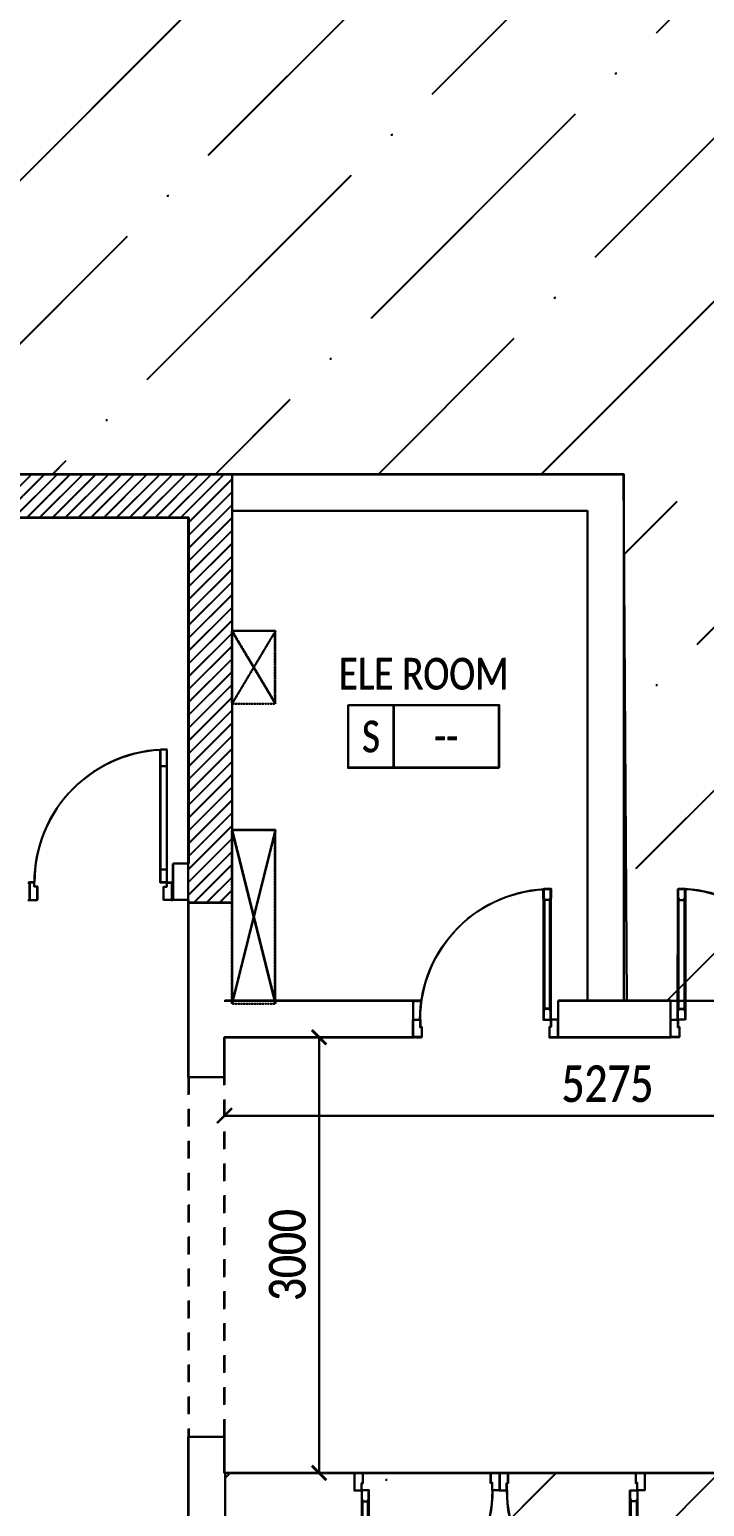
# Model space of a CAD drawing. Header units: inches. Extents: x 4821 to 127877, y 58012 to 433683.
# Drawn here: x 35861 to 40512, y 82297 to 92464 of the extents above; entities that cross this region are included whole.
import ezdxf
from ezdxf.enums import TextEntityAlignment as Align

# ---------------------------------------------------------------- set-up
doc = ezdxf.new("R2010")
doc.units = ezdxf.units.IN
doc.header["$MEASUREMENT"] = 0
for name, pattern in [('A-001 Layout$0$HIDDEN', [0.375, 0.25, -0.125]), ('DLINE', [0.55, 0.3, -0.25]), ('ducT FIRST$0$New Plans (8)$0$HIDDEN', [0.375, 0.25, -0.125])]:
    doc.linetypes.add(name, pattern=pattern)
for name, color, linetype in [('A-001 Layout$0$A-FLOR-OVHD', 8, 'A-001 Layout$0$HIDDEN'), ('A-ANNO-DIMS', 90, 'Continuous'), ('A-ANNO-ROOM', 130, 'Continuous'), ('A-DOOR', 170, 'Continuous'), ('A-FLOR-OVHD', 21, 'DLINE'), ('A-WAL-CMU', 7, 'Continuous'), ('A-WALL', 53, 'Continuous'), ('COL FISRT$0$COL GROUND$0$Cloums$0$A-COL-HAT', 8, 'Continuous'), ('COL FISRT$0$COL GROUND$0$Cloums$0$A-COL-RFC', 210, 'Continuous'), ('ducT FIRST$0$New Plans (8)$0$A-FLOR-OVHD', 8, 'ducT FIRST$0$New Plans (8)$0$HIDDEN')]:
    doc.layers.add(name, color=color, linetype=linetype)
doc.styles.add('T25-100', font='calibri.ttf', dxfattribs={"width": 0.8, "height": 250})
doc.styles.add('T25-200', font='calibri.ttf', dxfattribs={"width": 0.8, "height": 500})
doc.styles.add('T25-25', font='calibri.ttf', dxfattribs={"width": 0.8, "height": 62.5})
doc.dimstyles.new('D100', dxfattribs={"dimtxt": 250, "dimasz": 100, "dimexe": 0.18, "dimexo": 0.0625, "dimgap": 90, "dimtad": 1, "dimdec": 0, "dimrnd": 5, "dimzin": 9, "dimdsep": 46, "dimtxsty": 'T25-100', "dimblk": 'ARCHTICK', "dimcen": 90, "dimse1": 1, "dimse2": 1, "dimclrd": 256, "dimclre": 90, "dimclrt": 7, "dimazin": 0, "dimtfac": 200, "dimtdec": 0, "dimtofl": 0, "dimtmove": 2, "dimatfit": 3, "dimldrblk": 'DOT', "dimfxl": 1, "dimtolj": 1, "dimarcsym": 0})

# ---------------------------------------------------------------- blocks, each defined once
blk = doc.blocks.new('A$C6547055E')
for p, q in [((-547, 491), (-557, 491)), ((-547, 371), (-547, 491)), ((-547, 491), (-492, 491)), ((-492, 491), (-492, 399)), ((378, 491), (378, 399)), ((433, 491), (378, 491)), ((433, 371), (433, 491)), ((443, 491), (433, 491)), ((-547, 371), (-557, 371)), ((-514, 371), (-547, 371)), ((-514, 399), (-514, 371)), ((-492, 399), (-514, 399)), ((-514, 371), (-470, 371)), ((-514, 371), (-514, -543)), ((-470, 371), (-470, -543)), ((378, 399), (400, 399)), ((400, 399), (400, 371)), ((400, 371), (433, 371)), ((443, 371), (433, 371)), ((-514, 283), (-470, 283)), ((-514, -429), (-470, -429)), ((-514, -543), (-470, -543))]:
    blk.add_line(p, q)
blk.add_arc((-514, 371), 914, 270, 0)
blk = doc.blocks.new('COL FISRT')
at = {"layer": 'COL FISRT$0$COL GROUND$0$Cloums$0$A-COL-HAT'}
h = blk.add_hatch(dxfattribs=at)
h.set_pattern_fill('ANSI31', color=256, scale=500)
h.set_pattern_definition([(45, (1133291.507, -1550303.88), (-44.19417, 44.19417), [])])
h.paths.add_polyline_path([(1146278, -1522172), (1146278, -1520122), (1142478, -1520122), (1142478, -1522172), (1142178, -1522172), (1142178, -1522166), (1142180, -1517122), (1149728, -1517122), (1149728, -1520072), (1149428, -1520072), (1149428, -1517422), (1142480, -1517422), (1142478, -1519822), (1146578, -1519822), (1146578, -1522172)])
at = {"layer": 'COL FISRT$0$COL GROUND$0$Cloums$0$A-COL-RFC', "linetype": 'Continuous', "elevation": 0}
blk.add_lwpolyline([(1142178, -1522172), (1142178, -1517122), (1142472, -1517122), (1149728, -1517122), (1149728, -1520072), (1149428, -1520072), (1149428, -1517422), (1142478, -1517422), (1142478, -1519822), (1146578, -1519822), (1146578, -1522172), (1146278, -1522172), (1146278, -1520122), (1142478, -1520122), (1142478, -1522172), (1142178, -1522172)], dxfattribs=at)
blk = doc.blocks.new('*U100')
for p, q in [((-95, -825), (-95, -72)), ((-55, -72), (-55, -825))]:
    blk.add_line(p, q)
for points in [[(-1000, 120), (-1000, 0), (-950, 0), (-950, 50), (-940, 50), (-940, 120)], [(0, 120), (0, 0), (-50, 0), (-50, 50), (-60, 50), (-60, 120)], [(-50, 0), (-50, -64), (-55, -64), (-55, -75), (-95, -75), (-95, -64), (-100, -64), (-100, 0)], [(-50, -900), (-50, -836), (-55, -836), (-55, -825), (-95, -825), (-95, -836), (-100, -836), (-100, -900)]]:
    blk.add_lwpolyline(points, close=True)
blk.add_lwpolyline([(-100, -900), (-100, 0), (-50, 0), (-50, -900), (-100, -900)])
blk.add_arc((-50, 0), 900, 180, 270)
blk = doc.blocks.new('duct gr')
at = {"layer": 'ducT FIRST$0$New Plans (8)$0$A-FLOR-OVHD'}
for points in [[(1150050, -1613410), (1149751, -1613410), (1149751, -1613910), (1150050, -1613910)], [(1150050, -1614780), (1149751, -1614780), (1149751, -1615975), (1150050, -1615975)]]:
    blk.add_lwpolyline(points, close=True, dxfattribs=at)
for points in [[(1149751, -1613410), (1150050, -1613910)], [(1150050, -1613410), (1149751, -1613910)], [(1150050, -1614780), (1149751, -1615975)], [(1149751, -1614780), (1150050, -1615975)]]:
    blk.add_lwpolyline(points, dxfattribs=at)
blk = doc.blocks.new('*U9')
blk.add_lwpolyline([(-600, 250), (600, 250), (600, -250), (-600, -250)], close=True)
blk.add_lwpolyline([(-240, 250), (-240, -250)])
at = {"style": 'T25-25', "width": 0.8}
for tag, p in [('Room_Name', (0, 500)), ('FLOOR-LEVEL', (-420, 0)), ('ROOM_ID', (180, 0))]:
    blk.add_attdef(tag, text='', height=250, dxfattribs=at).set_placement(p, align=Align.MIDDLE_CENTER)
blk = doc.blocks.new('_ArchTick')
at = {"color": 0, "linetype": 'ByBlock', "const_width": 0.15}
blk.add_lwpolyline([(-0.5, -0.5), (0.5, 0.5)], dxfattribs=at)
blk = doc.blocks.new('*D186')
at = {"layer": 'A-ANNO-DIMS', "lineweight": -2, "transparency": 16777216}
blk.add_line((49409, 82279), (49409, 69278), dxfattribs=at)
at = {"layer": 'Defpoints', "color": 0, "transparency": 16777216}
for p in [(38709, 82279, 0), (38774, 69278, 0), (49409, 69278)]:
    blk.add_point(p, dxfattribs=at)
at = {"layer": 'A-ANNO-DIMS', "lineweight": -2, "transparency": 16777216, "xscale": 100, "yscale": 100, "zscale": 100}
for p, rotation in [((49409, 82279), 90), ((49409, 69278), 270)]:
    blk.add_blockref('_ArchTick', p, dxfattribs=dict(at, rotation=rotation))
at = {"layer": 'A-ANNO-DIMS', "color": 7, "transparency": 16777216, "insert": (49063, 75778), "char_height": 500, "attachment_point": 5, "rotation": 90, "style": 'T25-200'}
blk.add_mtext('\\A1;13000', dxfattribs=at)
blk = doc.blocks.new('_Dot')
at = {"lineweight": -2}
blk.add_line((-0.5, 0), (-1, 0), dxfattribs=at)
at = {"const_width": 0.5}
blk.add_lwpolyline([(-0.25, 0, 1), (0.25, 0, 1)], format="xyb", close=True, dxfattribs=at)
blk = doc.blocks.new('*D190')
at = {"layer": 'A-ANNO-DIMS', "lineweight": -2, "transparency": 16777216}
blk.add_line((37207, 84989), (42482, 84989), dxfattribs=at)
at = {"layer": 'Defpoints', "color": 0, "transparency": 16777216}
for p in [(42482, 84989), (37207, 84330, 0), (42482, 84330, 0)]:
    blk.add_point(p, dxfattribs=at)
at = {"layer": 'A-ANNO-DIMS', "lineweight": -2, "transparency": 16777216, "xscale": 100, "yscale": 100, "zscale": 100, "rotation": 180}
blk.add_blockref('_ArchTick', (37207, 84989), dxfattribs=at)
at = {"layer": 'A-ANNO-DIMS', "lineweight": -2, "transparency": 16777216, "xscale": 100, "yscale": 100, "zscale": 100}
blk.add_blockref('_ArchTick', (42482, 84989), dxfattribs=at)
at = {"layer": 'A-ANNO-DIMS', "color": 7, "transparency": 16777216, "insert": (39845, 85207), "char_height": 250, "attachment_point": 5, "style": 'T25-100'}
blk.add_mtext('\\A1;5275', dxfattribs=at)
blk = doc.blocks.new('*D191')
at = {"layer": 'A-ANNO-DIMS', "lineweight": -2, "transparency": 16777216}
blk.add_line((37858, 85529), (37858, 82529), dxfattribs=at)
at = {"layer": 'Defpoints', "color": 0, "transparency": 16777216}
for p in [(40120, 85529), (37858, 82529), (40029, 82529, 0)]:
    blk.add_point(p, dxfattribs=at)
at = {"layer": 'A-ANNO-DIMS', "lineweight": -2, "transparency": 16777216, "xscale": 100, "yscale": 100, "zscale": 100}
for p, rotation in [((37858, 85529), 90), ((37858, 82529), 270)]:
    blk.add_blockref('_ArchTick', p, dxfattribs=dict(at, rotation=rotation))
at = {"layer": 'A-ANNO-DIMS', "color": 7, "transparency": 16777216, "insert": (37640, 84029), "char_height": 250, "attachment_point": 5, "rotation": 90, "style": 'T25-100'}
blk.add_mtext('\\A1;3000', dxfattribs=at)
blk = doc.blocks.new('*D341')
at = {"layer": 'A-ANNO-DIMS', "lineweight": -2, "transparency": 16777216}
blk.add_line((49406, 82276), (49406, 69275), dxfattribs=at)
at = {"layer": 'Defpoints', "color": 0, "transparency": 16777216}
for p in [(38705, 82276, 0), (38770, 69275, 0), (49406, 69275)]:
    blk.add_point(p, dxfattribs=at)
at = {"layer": 'A-ANNO-DIMS', "lineweight": -2, "transparency": 16777216, "xscale": 100, "yscale": 100, "zscale": 100}
for p, rotation in [((49406, 82276), 90), ((49406, 69275), 270)]:
    blk.add_blockref('_ArchTick', p, dxfattribs=dict(at, rotation=rotation))
at = {"layer": 'A-ANNO-DIMS', "color": 7, "transparency": 16777216, "insert": (49060, 75775), "char_height": 500, "attachment_point": 5, "rotation": 90, "style": 'T25-200'}
blk.add_mtext('\\A1;13000', dxfattribs=at)
blk = doc.blocks.new('*D345')
at = {"layer": 'A-ANNO-DIMS', "lineweight": -2, "transparency": 16777216}
blk.add_line((37203, 84986), (42479, 84986), dxfattribs=at)
at = {"layer": 'Defpoints', "color": 0, "transparency": 16777216}
for p in [(42479, 84986), (37203, 84327, 0), (42479, 84327, 0)]:
    blk.add_point(p, dxfattribs=at)
at = {"layer": 'A-ANNO-DIMS', "lineweight": -2, "transparency": 16777216, "xscale": 100, "yscale": 100, "zscale": 100, "rotation": 180}
blk.add_blockref('_ArchTick', (37203, 84986), dxfattribs=at)
at = {"layer": 'A-ANNO-DIMS', "lineweight": -2, "transparency": 16777216, "xscale": 100, "yscale": 100, "zscale": 100}
blk.add_blockref('_ArchTick', (42479, 84986), dxfattribs=at)
at = {"layer": 'A-ANNO-DIMS', "color": 7, "transparency": 16777216, "insert": (39841, 85204), "char_height": 250, "attachment_point": 5, "style": 'T25-100'}
blk.add_mtext('\\A1;5275', dxfattribs=at)
blk = doc.blocks.new('*D346')
at = {"layer": 'A-ANNO-DIMS', "lineweight": -2, "transparency": 16777216}
blk.add_line((37855, 85526), (37855, 82526), dxfattribs=at)
at = {"layer": 'Defpoints', "color": 0, "transparency": 16777216}
for p in [(40117, 85526), (37855, 82526), (40025, 82526, 0)]:
    blk.add_point(p, dxfattribs=at)
at = {"layer": 'A-ANNO-DIMS', "lineweight": -2, "transparency": 16777216, "xscale": 100, "yscale": 100, "zscale": 100}
for p, rotation in [((37855, 85526), 90), ((37855, 82526), 270)]:
    blk.add_blockref('_ArchTick', p, dxfattribs=dict(at, rotation=rotation))
at = {"layer": 'A-ANNO-DIMS', "color": 7, "transparency": 16777216, "insert": (37637, 84026), "char_height": 250, "attachment_point": 5, "rotation": 90, "style": 'T25-100'}
blk.add_mtext('\\A1;3000', dxfattribs=at)

msp = doc.modelspace()

# ---------------------------------------------------------------- hatches: boundary and pattern name
at = {"layer": 'A-WALL'}
h = msp.add_hatch(dxfattribs=at)
h.set_pattern_fill('ANSI36', color=1, scale=250)
h.set_pattern_definition([(45, (-1055552.45, -59242.15), (420.9495, 1543.4815), [1984.375, -396.875, 0, -396.875])])
h.paths.add_polyline_path([(58653.6, 99395.9), (34429.9, 99395.9), (34429.9, 89400.9), (39953.9, 89400.9), (39977.1, 85775.9), (42729.5, 85774.2), (42729.8, 82526), (58653.6, 82525.9), (58653.6, 85525.9), (58665.2, 85525.9), (58642, 89400.9), (58653.6, 89400.9)])
h = msp.add_hatch(dxfattribs=at)
h.set_pattern_fill('ANSI36', color=1, scale=250)
h.set_pattern_definition([(45, (-1055549.05, -59239.2), (420.9495, 1543.4815), [1984.375, -396.875, 0, -396.875])])
h.paths.add_polyline_path([(58657, 99398.8), (34433.3, 99398.8), (34433.3, 89403.9), (39957.3, 89403.9), (39980.5, 85778.8), (42732.9, 85777.2), (42733.2, 82529), (58657, 82528.8), (58657, 85528.8), (58668.6, 85528.8), (58645.4, 89403.9), (58657, 89403.9)])
h = msp.add_hatch(dxfattribs=at)
h.set_pattern_fill('ANSI36', color=5, scale=250)
h.set_pattern_definition([(45, (-965085.9, -3816.7), (420.9495, 1543.4815), [1984.375, -396.875, 0, -396.875])])
h.paths.add_polyline_path([(82875.6, 80853.3), (80097.5, 80853.3), (80097.5, 82525.9), (66209.9, 82525.9), (66209.9, 68904.5), (82875.6, 68904.5)])
h.paths.add_polyline_path([(51096.6, 82525.9), (37209, 82525.9), (37209, 80853.3), (34431, 80853.3), (34431, 68904.5), (51096.6, 68904.5)])
h = msp.add_hatch(dxfattribs=at)
h.set_pattern_fill('ANSI36', color=5, scale=250)
h.set_pattern_definition([(45, (-965082.5, -3813.7), (420.9495, 1543.4815), [1984.375, -396.875, 0, -396.875])])
h.paths.add_polyline_path([(82879, 80856.3), (80100.9, 80856.3), (80100.9, 82528.8), (66213.3, 82528.8), (66213.3, 68907.5), (82879, 68907.5)])
h.paths.add_polyline_path([(51100, 82528.8), (37212.4, 82528.8), (37212.4, 80856.3), (34434.4, 80856.3), (34434.4, 68907.5), (51100, 68907.5)])

# ---------------------------------------------------------------- linework, layer by layer
at = {"layer": 'A-001 Layout$0$A-FLOR-OVHD', "ltscale": 0.5}
for p, q in [((38501.4, 85775.9, 0), (38560.8, 85775.9, 0)), ((38504.8, 85778.8, 0), (38564.2, 85778.8, 0)), ((38501.4, 85525.9, 0), (38561.4, 85525.9, 0)), ((38504.8, 85528.8, 0), (38564.8, 85528.8, 0)), ((39441.4, 85525.9, 0), (39501.4, 85525.9, 0)), ((39444.8, 85528.8, 0), (39504.8, 85528.8, 0))]:
    msp.add_line(p, q, dxfattribs=at)
at = {"layer": 'A-FLOR-OVHD', "ltscale": 400}
for p, q in [((36954.9, 85251.6), (36954.9, 82775.9)), ((36958.3, 85254.6), (36958.3, 82778.8)), ((37203.3, 82775.9), (37203.3, 85251.6)), ((37206.7, 82778.8), (37206.7, 85254.6))]:
    msp.add_line(p, q, dxfattribs=at)
at = {"layer": 'A-WAL-CMU'}
for p, q in [((36954.8, 89100.9, 0), (30004.3, 89100.9, 0)), ((36954.8, 89100.9, 0), (30004.3, 89100.9, 0)), ((36958.2, 89103.9, 0), (30007.7, 89103.9, 0)), ((36958.2, 89103.9, 0), (30007.7, 89103.9, 0)), ((36954.8, 89100.9), (36954.8, 86720.9)), ((36954.8, 89100.9, 0), (36954.8, 86720.9, 0)), ((36958.2, 89103.9), (36958.2, 86723.9)), ((36958.2, 89103.9, 0), (36958.2, 86723.9, 0)), ((36849.8, 86470.9), (36849.8, 86720.9)), ((36849.8, 86470.9, 0), (36849.8, 86720.9, 0)), ((36853.2, 86473.9), (36853.2, 86723.9)), ((36853.2, 86473.9, 0), (36853.2, 86723.9, 0)), ((38560.8, 85775.9, 0), (37203.3, 85775.9, 0)), ((38560.8, 85775.9, 0), (37203.3, 85775.9, 0)), ((38564.2, 85778.8, 0), (37206.7, 85778.8, 0)), ((38564.2, 85778.8, 0), (37206.7, 85778.8, 0)), ((38501.4, 85775.9, 0), (37254.3, 85775.9, 0)), ((38501.4, 85775.9, 0), (37254.3, 85775.9, 0)), ((38504.8, 85778.8, 0), (37257.7, 85778.8, 0)), ((38504.8, 85778.8, 0), (37257.7, 85778.8, 0)), ((38501.4, 85775.9, 0), (38501.4, 85525.9, 0)), ((38501.4, 85775.9, 0), (38501.4, 85525.9, 0)), ((38504.8, 85778.8, 0), (38504.8, 85528.8, 0)), ((38504.8, 85778.8, 0), (38504.8, 85528.8, 0)), ((39501.4, 85775.9, 0), (39501.4, 85525.9, 0)), ((40277.1, 85775.9, 0), (39501.4, 85775.9, 0)), ((39501.4, 85775.9, 0), (39501.4, 85525.9, 0)), ((39504.8, 85778.8, 0), (39504.8, 85528.8, 0)), ((40280.5, 85778.8, 0), (39504.8, 85778.8, 0)), ((39504.8, 85778.8, 0), (39504.8, 85528.8, 0)), ((36954.9, 85251.6), (37203.3, 85251.6)), ((36954.9, 85251.6, 0), (37203.3, 85251.6, 0)), ((36958.3, 85254.6), (37206.7, 85254.6)), ((36958.3, 85254.6, 0), (37206.7, 85254.6, 0)), ((36954.9, 82775.9), (37203.3, 82775.9)), ((36954.9, 82775.9, 0), (37203.3, 82775.9, 0)), ((36958.3, 82778.8), (37206.7, 82778.8)), ((36958.3, 82778.8, 0), (37206.7, 82778.8, 0)), ((37203.3, 82525.9), (37203.3, 82775.9)), ((37203.3, 82525.9, 0), (37203.3, 82775.9, 0)), ((37206.7, 82528.8), (37206.7, 82778.8)), ((37206.7, 82528.8, 0), (37206.7, 82778.8, 0)), ((42032.5, 82525.9, 0), (37203.3, 82525.9)), ((42032.5, 82525.9, 0), (37203.3, 82525.9, 0)), ((42035.9, 82528.9, 0), (37206.7, 82528.9)), ((42035.9, 82528.9, 0), (37206.7, 82528.9, 0))]:
    msp.add_line(p, q, dxfattribs=at)
for points in [[(34776.9, 89398.2), (37254.3, 89400.9), (37254.3, 85775.9)], [(34780.3, 89401.2), (37257.7, 89403.9), (37257.7, 85778.8)], [(36954.8, 86720.9), (36849.8, 86720.9)], [(36958.2, 86723.9), (36853.2, 86723.9)], [(36954.8, 86470.9), (36849.8, 86470.9)], [(36958.2, 86473.9), (36853.2, 86473.9)], [(36954.9, 85251.6), (36954.9, 86470.9)], [(36958.3, 85254.6), (36958.3, 86473.9)], [(37203.3, 85251.6), (37203.3, 85525.9), (38501.4, 85525.9)], [(37206.7, 85254.6), (37206.7, 85528.8), (38504.8, 85528.8)], [(36954.9, 81303.3), (36954.9, 82775.9)], [(36958.3, 81306.3), (36958.3, 82778.8)]]:
    msp.add_lwpolyline(points, dxfattribs=at)
at = {"layer": 'A-WAL-CMU', "elevation": 0}
for points in [[(37254.3, 89400.9), (39953.3, 89400.9)], [(37257.7, 89403.9), (39956.7, 89403.9)], [(39953.3, 89400.9), (39953.3, 85775.9)], [(39956.7, 89403.9), (39956.7, 85778.8)], [(37254.3, 89150.9), (39703.3, 89150.9)], [(37257.7, 89153.9), (39706.7, 89153.9)], [(39703.3, 89150.9), (39703.3, 85775.9)], [(39706.7, 89153.9), (39706.7, 85778.8)]]:
    msp.add_lwpolyline(points, dxfattribs=at)
at = {"layer": 'A-WALL'}
for p, q in [((40277.1, 85525.9, 0), (40277.1, 85775.9, 0)), ((40280.5, 85528.8, 0), (40280.5, 85778.8, 0)), ((39501.4, 85525.9, 0), (40277.1, 85525.9, 0)), ((39504.8, 85528.8, 0), (40280.5, 85528.8, 0))]:
    msp.add_line(p, q, dxfattribs=at)
for points in [[(34429, 99395.9), (82874.3, 99395.9), (82874.3, 89400.9), (80054.3, 89400.9), (80077.5, 85525.9), (74678.8, 85525.9), (74678.8, 82525.9), (42729.2, 82526), (42728.9, 85774.2), (39976.5, 85775.9), (39953.3, 89400.9), (34429.2, 89400.9), (34429.2, 99395.9)], [(34432.4, 99398.8), (82877.7, 99398.8), (82877.7, 89403.9), (80057.7, 89403.9), (80080.9, 85528.8), (74682.2, 85528.8), (74682.2, 82528.8), (42732.6, 82529), (42732.3, 85777.2), (39979.9, 85778.8), (39956.7, 89403.9), (34432.6, 89403.9), (34432.6, 99398.8)]]:
    msp.add_lwpolyline(points, dxfattribs=at)
at = {"layer": 'A-WALL', "elevation": 0}
for points in [[(51096, 68904.5), (34430.4, 68904.5), (34430.4, 80853.3), (37208.4, 80853.3), (37208.4, 82525.9), (51096, 82525.9), (51096, 68904.5)], [(51099.4, 68907.5), (34433.8, 68907.5), (34433.8, 80856.3), (37211.8, 80856.3), (37211.8, 82528.8), (51099.4, 82528.8), (51099.4, 68907.5)]]:
    msp.add_lwpolyline(points, dxfattribs=at)
at = {"layer": 'ducT FIRST$0$New Plans (8)$0$A-FLOR-OVHD', "color": 1}
for points in [[(37553.5, 88321.3), (37255, 88321.3), (37255, 87821.3), (37553.5, 87821.3)], [(37556.9, 88324.3), (37258.4, 88324.3), (37258.4, 87824.3), (37556.9, 87824.3)], [(37553.5, 86951.1), (37255, 86951.1), (37255, 85756.8), (37553.5, 85756.8)], [(37556.9, 86954), (37258.4, 86954), (37258.4, 85759.8), (37556.9, 85759.8)]]:
    msp.add_lwpolyline(points, close=True, dxfattribs=at)
for points in [[(37553.5, 88321.3), (37255, 87821.3)], [(37255, 88321.3), (37553.5, 87821.3)], [(37556.9, 88324.3), (37258.4, 87824.3)], [(37258.4, 88324.3), (37556.9, 87824.3)], [(37553.5, 86951.1), (37255, 85756.8)], [(37255, 86951.1), (37553.5, 85756.8)], [(37556.9, 86954), (37258.4, 85759.8)], [(37258.4, 86954), (37556.9, 85759.8)]]:
    msp.add_lwpolyline(points, dxfattribs=at)

# ---------------------------------------------------------------- block references
at = {"layer": 'A-ANNO-ROOM', "xscale": 0.864, "yscale": 0.864, "zscale": 0.864}
for p in [(38575.2, 87595.9, 0), (38578.6, 87598.8, 0)]:
    msp.add_blockref('*U9', p, dxfattribs=at).add_auto_attribs({'ROOM_ID': '--', 'Room_Name': 'ELE ROOM', 'FLOOR-LEVEL': 'S'})
at = {"layer": 'A-DOOR'}
for name, p, rotation in [('A$C6547055E', (36292.4, 86961.6), 180), ('A$C6547055E', (36295.8, 86964.6), 180), ('*U100', (40277, 85645.9), 179.9940798683277), ('*U100', (40280.4, 85648.8), 179.9940798683277), ('*U100', (40097.9, 82406), 359.9940798683277), ('*U100', (40101.3, 82409), 359.9940798683277)]:
    msp.add_blockref(name, p, dxfattribs=dict(at, rotation=rotation))
at = {"layer": 'A-DOOR', "xscale": -1}
for p, rotation in [((39501.4, 85645.9, 0), 180.0059201316723), ((39504.8, 85648.8, 0), 180.0059201316723), ((38097.9, 82406), 0.005920131672327855), ((38101.3, 82409), 0.005920131672327855)]:
    msp.add_blockref('*U100', p, dxfattribs=dict(at, rotation=rotation))
at = {"layer": 'A-WAL-CMU'}
for name, p in [('COL FISRT', (-1112473.6, 1606522.9)), ('COL FISRT', (-1112470.2, 1606525.9)), ('duct gr', (-1112497.5, 1701731.6, 0)), ('duct gr', (-1112494.1, 1701734.6, 0))]:
    msp.add_blockref(name, p, dxfattribs=at)

# ---------------------------------------------------------------- dimensions: what is measured, and where the dimension line sits
at = {"layer": 'A-ANNO-DIMS'}
for base, p1, p2, picture, middle in [((37855.1, 82525.9, 0), (40117.1, 85525.9, 0), (40025.1, 82525.9, 0), '*D346', (37637, 84025.9, 0)), ((37858.5, 82528.9, 0), (40120.5, 85528.8, 0), (40028.5, 82528.9, 0), '*D191', (37640.4, 84028.9, 0))]:
    dim = msp.add_linear_dim(base=base, p1=p1, p2=p2, angle=90, dimstyle='D100', dxfattribs=at)
    dim.commit()
    dim.dimension.update_dxf_attribs({"geometry": picture, "text_midpoint": middle})
for base, p1, p2, picture, middle in [((42479, 84986.2, 0), (37203.3, 84326.7), (42479, 84327.2, 0), '*D345', (39841.1, 85204.3, 0)), ((42482.4, 84989.2, 0), (37206.7, 84329.7), (42482.4, 84330.2, 0), '*D190', (39844.5, 85207.2, 0))]:
    dim = msp.add_linear_dim(base=base, p1=p1, p2=p2, dimstyle='D100', dxfattribs=at)
    dim.commit()
    dim.dimension.update_dxf_attribs({"geometry": picture, "text_midpoint": middle})
for base, p1, p2, picture, middle in [((49405.6744, 69274.5455, -0.0005), (38705.4129, 82275.9808, 0.0005), (38770.2928, 69274.5455), '*D341', (49059.5205, 75775.2632, -0.0005)), ((49409.0743, 69277.529, -0.0005), (38708.8128, 82278.9642, 0.0005), (38773.6927, 69277.529), '*D186', (49062.9204, 75778.2466, -0.0005))]:
    dim = msp.add_linear_dim(base=base, p1=p1, p2=p2, angle=90, dimstyle='D100', override={"dimtxt": 1000, "dimtxsty": 'T25-200'}, dxfattribs=at)
    dim.commit()
    dim.dimension.update_dxf_attribs({"geometry": picture, "text_midpoint": middle})

doc.saveas('drawing.dxf')
